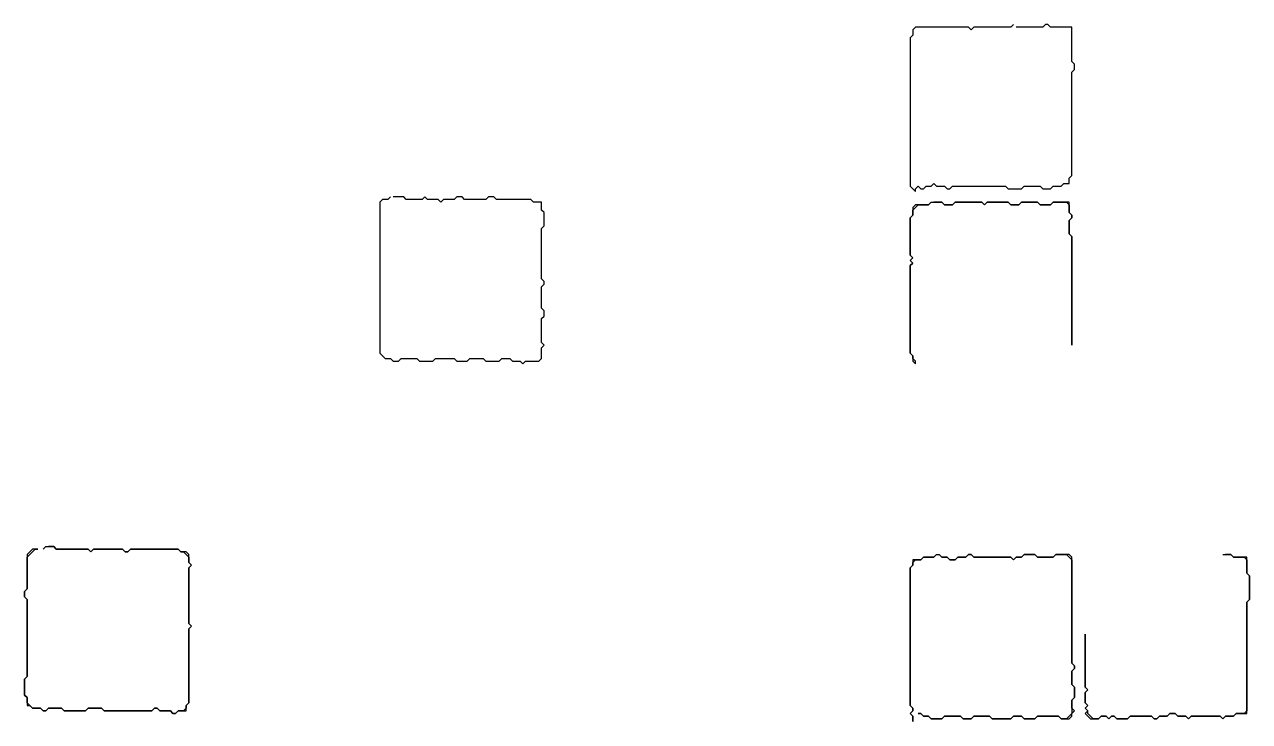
# Model space of a CAD drawing. Header units: metres. Extents: x 0 to 600, y 0 to 400.
# Drawn here: x 150 to 218.8, y 260.6 to 299.7 of the extents above; entities that cross this region are included whole.
import ezdxf

# ---------------------------------------------------------------- set-up
doc = ezdxf.new("R2010")
doc.units = ezdxf.units.M

msp = doc.modelspace()

# ---------------------------------------------------------------- linework, layer by layer
for points in [[(205.506, 299.702), (205.357, 299.554), (205.208, 299.554), (205.06, 299.554), (204.911, 299.554), (204.762, 299.554), (204.613, 299.554), (204.464, 299.554), (204.315, 299.554), (204.167, 299.554), (204.018, 299.554), (203.869, 299.554), (203.72, 299.554), (203.571, 299.554), (203.423, 299.554), (203.274, 299.554), (203.125, 299.405), (202.976, 299.554), (202.827, 299.554), (202.679, 299.554), (202.53, 299.554), (202.381, 299.554), (202.232, 299.554), (202.083, 299.554), (201.935, 299.554), (201.786, 299.554), (201.637, 299.554), (201.488, 299.554), (201.339, 299.554), (201.19, 299.554), (201.042, 299.554), (200.893, 299.554), (200.744, 299.554), (200.595, 299.554), (200.446, 299.554), (200.298, 299.554), (200.149, 299.554), (200, 299.554), (199.851, 299.405), (199.851, 299.256), (199.851, 299.107), (199.702, 298.958), (199.702, 298.81), (199.702, 298.661), (199.702, 298.512), (199.702, 298.363), (199.702, 298.214), (199.702, 298.065), (199.702, 297.917), (199.702, 297.768), (199.702, 297.619), (199.702, 297.47), (199.702, 297.321), (199.702, 297.173), (199.702, 297.024), (199.702, 296.875), (199.702, 296.726), (199.702, 296.577), (199.702, 296.429), (199.702, 296.28), (199.702, 296.131), (199.702, 295.982), (199.702, 295.833), (199.702, 295.685), (199.702, 295.536), (199.702, 295.387), (199.702, 295.238), (199.702, 295.089), (199.702, 294.94), (199.702, 294.792), (199.702, 294.643), (199.702, 294.494), (199.702, 294.345), (199.702, 294.196), (199.702, 294.048), (199.702, 293.899), (199.702, 293.75), (199.702, 293.601), (199.702, 293.452), (199.702, 293.304), (199.702, 293.155), (199.702, 293.006), (199.702, 292.857), (199.702, 292.708), (199.702, 292.56), (199.702, 292.411), (199.702, 292.262), (199.702, 292.113), (199.702, 291.964), (199.702, 291.815), (199.702, 291.667), (199.702, 291.518), (199.702, 291.369), (199.702, 291.22), (199.702, 291.071), (199.702, 290.923), (199.702, 290.774), (199.702, 290.625), (199.851, 290.476), (200, 290.327), (200, 290.476), (200.149, 290.625), (200.298, 290.476), (200.446, 290.476), (200.595, 290.625), (200.744, 290.625), (200.893, 290.625), (201.042, 290.774), (201.19, 290.625), (201.339, 290.625), (201.488, 290.625), (201.637, 290.625), (201.786, 290.476), (201.935, 290.476), (202.083, 290.625), (202.232, 290.625), (202.381, 290.625), (202.53, 290.625), (202.679, 290.625), (202.827, 290.625), (202.976, 290.625), (203.125, 290.625), (203.274, 290.625), (203.423, 290.625), (203.571, 290.625), (203.72, 290.625), (203.869, 290.625), (204.018, 290.625), (204.167, 290.625), (204.315, 290.625), (204.464, 290.625), (204.613, 290.625), (204.762, 290.625), (204.911, 290.625), (205.06, 290.625), (205.208, 290.476), (205.357, 290.476), (205.506, 290.476), (205.655, 290.476), (205.804, 290.476), (205.952, 290.476), (206.101, 290.625), (206.25, 290.625), (206.399, 290.625), (206.548, 290.625), (206.696, 290.625), (206.845, 290.625), (206.994, 290.625), (207.143, 290.476), (207.292, 290.476), (207.44, 290.476), (207.589, 290.476), (207.738, 290.625), (207.887, 290.625), (208.036, 290.625), (208.185, 290.625), (208.333, 290.774), (208.482, 290.774), (208.631, 290.774), (208.631, 290.923), (208.631, 291.071), (208.78, 291.22), (208.78, 291.369), (208.78, 291.518), (208.78, 291.667), (208.78, 291.815), (208.78, 291.964), (208.78, 292.113), (208.78, 292.262), (208.78, 292.411), (208.78, 292.56), (208.78, 292.708), (208.78, 292.857), (208.78, 293.006), (208.78, 293.155), (208.78, 293.304), (208.78, 293.452), (208.78, 293.601), (208.78, 293.75), (208.78, 293.899), (208.78, 294.048), (208.78, 294.196), (208.78, 294.345), (208.78, 294.494), (208.78, 294.643), (208.78, 294.792), (208.78, 294.94), (208.78, 295.089), (208.78, 295.238), (208.78, 295.387), (208.78, 295.536), (208.78, 295.685), (208.78, 295.833), (208.78, 295.982), (208.78, 296.131), (208.78, 296.28), (208.78, 296.429), (208.78, 296.577), (208.78, 296.726), (208.78, 296.875), (208.78, 297.024), (208.929, 297.173), (208.929, 297.321), (208.929, 297.47), (208.78, 297.619), (208.78, 297.768), (208.78, 297.917), (208.78, 298.065), (208.78, 298.214), (208.78, 298.363), (208.78, 298.512), (208.78, 298.661), (208.78, 298.81), (208.78, 298.958), (208.78, 299.107), (208.78, 299.256), (208.78, 299.405), (208.78, 299.554), (208.631, 299.554), (208.482, 299.554), (208.333, 299.554), (208.185, 299.554), (208.036, 299.554), (207.887, 299.554), (207.738, 299.554), (207.589, 299.554), (207.44, 299.702), (207.292, 299.702), (207.143, 299.554), (206.994, 299.554), (206.845, 299.554), (206.696, 299.554), (206.548, 299.554), (206.399, 299.554), (206.25, 299.554), (206.101, 299.554), (205.952, 299.554), (205.804, 299.554), (205.655, 299.554)], [(170.536, 290.03), (170.387, 289.881), (170.238, 289.881), (170.089, 289.881), (169.94, 289.732), (169.94, 289.583), (169.94, 289.435), (169.94, 289.286), (169.94, 289.137), (169.94, 288.988), (169.94, 288.839), (169.94, 288.69), (169.94, 288.542), (169.94, 288.393), (169.94, 288.244), (169.94, 288.095), (169.94, 287.946), (169.94, 287.798), (169.94, 287.649), (169.94, 287.5), (169.94, 287.351), (169.94, 287.202), (169.94, 287.054), (169.94, 286.905), (169.94, 286.756), (169.94, 286.607), (169.94, 286.458), (169.94, 286.31), (169.94, 286.161), (169.94, 286.012), (169.94, 285.863), (169.94, 285.714), (169.94, 285.565), (169.94, 285.417), (169.94, 285.268), (169.94, 285.119), (169.94, 284.97), (169.94, 284.821), (169.94, 284.673), (169.94, 284.524), (169.94, 284.375), (169.94, 284.226), (169.94, 284.077), (169.94, 283.929), (169.94, 283.78), (169.94, 283.631), (169.94, 283.482), (169.94, 283.333), (169.94, 283.185), (169.94, 283.036), (169.94, 282.887), (169.94, 282.738), (169.94, 282.589), (169.94, 282.44), (169.94, 282.292), (169.94, 282.143), (169.94, 281.994), (169.94, 281.845), (169.94, 281.696), (169.94, 281.548), (169.94, 281.399), (169.94, 281.25), (170.089, 281.101), (170.238, 280.952), (170.387, 280.952), (170.536, 280.952), (170.685, 280.804), (170.833, 280.804), (170.982, 280.804), (171.131, 280.952), (171.28, 280.952), (171.429, 280.952), (171.577, 280.952), (171.726, 280.952), (171.875, 280.952), (172.024, 280.952), (172.173, 280.804), (172.321, 280.804), (172.47, 280.804), (172.619, 280.804), (172.768, 280.804), (172.917, 280.804), (173.065, 280.952), (173.214, 280.952), (173.363, 280.952), (173.512, 280.952), (173.661, 280.952), (173.81, 280.952), (173.958, 280.952), (174.107, 280.952), (174.256, 280.804), (174.405, 280.804), (174.554, 280.804), (174.702, 280.804), (174.851, 280.804), (175, 280.952), (175.149, 280.952), (175.298, 280.952), (175.446, 280.952), (175.595, 280.952), (175.744, 280.952), (175.893, 280.804), (176.042, 280.804), (176.19, 280.804), (176.339, 280.804), (176.488, 280.804), (176.637, 280.804), (176.786, 280.952), (176.935, 280.952), (177.083, 280.952), (177.232, 280.952), (177.381, 280.804), (177.53, 280.804), (177.679, 280.804), (177.827, 280.804), (177.976, 280.655), (178.125, 280.804), (178.274, 280.804), (178.423, 280.804), (178.571, 280.804), (178.72, 280.804), (178.869, 280.804), (179.018, 280.952), (179.018, 281.101), (179.018, 281.25), (179.018, 281.399), (179.018, 281.548), (179.167, 281.696), (179.018, 281.845), (179.018, 281.994), (179.018, 282.143), (179.018, 282.292), (179.018, 282.44), (179.018, 282.589), (179.018, 282.738), (179.018, 282.887), (179.018, 283.036), (179.018, 283.185), (179.167, 283.333), (179.167, 283.482), (179.167, 283.631), (179.018, 283.78), (179.018, 283.929), (179.018, 284.077), (179.018, 284.226), (179.018, 284.375), (179.018, 284.524), (179.018, 284.673), (179.018, 284.821), (179.018, 284.97), (179.167, 285.119), (179.167, 285.268), (179.018, 285.417), (179.018, 285.565), (179.018, 285.714), (179.018, 285.863), (179.018, 286.012), (179.018, 286.161), (179.018, 286.31), (179.018, 286.458), (179.018, 286.607), (179.018, 286.756), (179.018, 286.905), (179.018, 287.054), (179.018, 287.202), (179.018, 287.351), (179.018, 287.5), (179.018, 287.649), (179.018, 287.798), (179.018, 287.946), (179.018, 288.095), (179.018, 288.244), (179.167, 288.393), (179.167, 288.542), (179.167, 288.69), (179.167, 288.839), (179.167, 288.988), (179.167, 289.137), (179.018, 289.286), (179.018, 289.435), (179.018, 289.583), (179.018, 289.732), (178.869, 289.732), (178.72, 289.732), (178.571, 289.732), (178.423, 289.881), (178.274, 289.881), (178.125, 289.881), (177.976, 289.881), (177.827, 289.881), (177.679, 289.881), (177.53, 289.881), (177.381, 289.881), (177.232, 289.881), (177.083, 289.881), (176.935, 289.881), (176.786, 289.881), (176.637, 289.881), (176.488, 289.881), (176.339, 290.03), (176.19, 290.03), (176.042, 290.03), (175.893, 289.881), (175.744, 289.881), (175.595, 289.881), (175.446, 289.881), (175.298, 289.881), (175.149, 289.881), (175, 289.881), (174.851, 289.881), (174.702, 289.881), (174.554, 290.03), (174.405, 290.03), (174.256, 290.03), (174.107, 289.881), (173.958, 289.881), (173.81, 289.881), (173.661, 289.881), (173.512, 289.881), (173.363, 289.732), (173.214, 289.881), (173.065, 289.881), (172.917, 289.881), (172.768, 289.881), (172.619, 289.881), (172.47, 290.03), (172.321, 289.881), (172.173, 289.881), (172.024, 289.881), (171.875, 289.881), (171.726, 289.881), (171.577, 289.881), (171.429, 289.881), (171.28, 290.03), (171.131, 290.03), (170.982, 290.03), (170.833, 290.03), (170.685, 290.03)], [(200.893, 289.732), (200.744, 289.583), (200.595, 289.583), (200.446, 289.583), (200.298, 289.583), (200.149, 289.583), (200, 289.583), (199.851, 289.435), (199.851, 289.286), (199.851, 289.137), (199.851, 288.988), (199.702, 288.839), (199.702, 288.69), (199.702, 288.542), (199.702, 288.393), (199.702, 288.244), (199.702, 288.095), (199.702, 287.946), (199.702, 287.798), (199.702, 287.649), (199.702, 287.5), (199.702, 287.351), (199.702, 287.202), (199.702, 287.054), (199.702, 286.905), (199.702, 286.756), (199.851, 286.607), (199.702, 286.458), (199.851, 286.31), (199.702, 286.161), (199.702, 286.012), (199.702, 285.863), (199.702, 285.714), (199.702, 285.565), (199.702, 285.417), (199.702, 285.268), (199.702, 285.119), (199.702, 284.97), (199.702, 284.821), (199.702, 284.673), (199.702, 284.524), (199.702, 284.375), (199.702, 284.226), (199.702, 284.077), (199.702, 283.929), (199.702, 283.78), (199.702, 283.631), (199.702, 283.482), (199.702, 283.333), (199.702, 283.185), (199.702, 283.036), (199.702, 282.887), (199.702, 282.738), (199.702, 282.589), (199.702, 282.44), (199.702, 282.292), (199.702, 282.143), (199.702, 281.994), (199.702, 281.845), (199.702, 281.696), (199.702, 281.548), (199.702, 281.399), (199.702, 281.25), (199.851, 281.101), (199.851, 280.952), (199.851, 280.804), (200, 280.655), (200, 280.804), (199.851, 280.952), (199.851, 281.101), (199.702, 281.25), (199.702, 281.399), (199.702, 281.548), (199.702, 281.696), (199.702, 281.845), (199.702, 281.994), (199.702, 282.143), (199.702, 282.292), (199.702, 282.44), (199.702, 282.589), (199.702, 282.738), (199.702, 282.887), (199.702, 283.036), (199.702, 283.185), (199.702, 283.333), (199.702, 283.482), (199.702, 283.631), (199.702, 283.78), (199.702, 283.929), (199.702, 284.077), (199.702, 284.226), (199.702, 284.375), (199.702, 284.524), (199.702, 284.673), (199.702, 284.821), (199.702, 284.97), (199.702, 285.119), (199.702, 285.268), (199.702, 285.417), (199.702, 285.565), (199.702, 285.714), (199.702, 285.863), (199.702, 286.012), (199.702, 286.161), (199.851, 286.31), (199.702, 286.458), (199.851, 286.607), (199.702, 286.756), (199.702, 286.905), (199.702, 287.054), (199.702, 287.202), (199.702, 287.351), (199.702, 287.5), (199.702, 287.649), (199.702, 287.798), (199.702, 287.946), (199.702, 288.095), (199.702, 288.244), (199.702, 288.393), (199.702, 288.542), (199.702, 288.69), (199.702, 288.839), (199.851, 288.988), (199.851, 289.137), (199.851, 289.286), (200, 289.435), (200.149, 289.583), (200.298, 289.583), (200.446, 289.583), (200.595, 289.583), (200.744, 289.583), (200.893, 289.732), (201.042, 289.732), (201.19, 289.732), (201.339, 289.732), (201.488, 289.732), (201.637, 289.583), (201.786, 289.583), (201.935, 289.583), (202.083, 289.583), (202.232, 289.732), (202.381, 289.732), (202.53, 289.732), (202.679, 289.732), (202.827, 289.732), (202.976, 289.732), (203.125, 289.732), (203.274, 289.732), (203.423, 289.732), (203.571, 289.732), (203.72, 289.732), (203.869, 289.583), (204.018, 289.732), (204.167, 289.732), (204.315, 289.732), (204.464, 289.732), (204.613, 289.732), (204.762, 289.732), (204.911, 289.732), (205.06, 289.732), (205.208, 289.732), (205.357, 289.583), (205.506, 289.583), (205.655, 289.583), (205.804, 289.583), (205.952, 289.732), (206.101, 289.732), (206.25, 289.732), (206.399, 289.732), (206.548, 289.732), (206.696, 289.732), (206.845, 289.732), (206.994, 289.583), (207.143, 289.583), (207.292, 289.583), (207.44, 289.583), (207.589, 289.583), (207.738, 289.732), (207.887, 289.732), (208.036, 289.732), (208.185, 289.732), (208.333, 289.732), (208.482, 289.732), (208.631, 289.583), (208.631, 289.435), (208.631, 289.286), (208.631, 289.137), (208.78, 288.988), (208.78, 288.839), (208.631, 288.69), (208.631, 288.542), (208.631, 288.393), (208.631, 288.244), (208.631, 288.095), (208.631, 287.946), (208.78, 287.798), (208.78, 287.649), (208.78, 287.5), (208.78, 287.351), (208.78, 287.202), (208.78, 287.054), (208.78, 286.905), (208.78, 286.756), (208.78, 286.607), (208.78, 286.458), (208.78, 286.31), (208.78, 286.161), (208.78, 286.012), (208.78, 285.863), (208.78, 285.714), (208.78, 285.565), (208.78, 285.417), (208.78, 285.268), (208.78, 285.119), (208.78, 284.97), (208.78, 284.821), (208.78, 284.673), (208.78, 284.524), (208.78, 284.375), (208.78, 284.226), (208.78, 284.077), (208.78, 283.929), (208.78, 283.78), (208.78, 283.631), (208.78, 283.482), (208.78, 283.333), (208.78, 283.185), (208.78, 283.036), (208.78, 282.887), (208.78, 282.738), (208.78, 282.589), (208.78, 282.44), (208.78, 282.292), (208.78, 282.143), (208.78, 281.994), (208.78, 281.845), (208.78, 281.696), (208.78, 281.845), (208.78, 281.994), (208.78, 282.143), (208.78, 282.292), (208.78, 282.44), (208.78, 282.589), (208.78, 282.738), (208.78, 282.887), (208.78, 283.036), (208.78, 283.185), (208.78, 283.333), (208.78, 283.482), (208.78, 283.631), (208.78, 283.78), (208.78, 283.929), (208.78, 284.077), (208.78, 284.226), (208.78, 284.375), (208.78, 284.524), (208.78, 284.673), (208.78, 284.821), (208.78, 284.97), (208.78, 285.119), (208.78, 285.268), (208.78, 285.417), (208.78, 285.565), (208.78, 285.714), (208.78, 285.863), (208.78, 286.012), (208.78, 286.161), (208.78, 286.31), (208.78, 286.458), (208.78, 286.607), (208.78, 286.756), (208.78, 286.905), (208.78, 287.054), (208.78, 287.202), (208.78, 287.351), (208.78, 287.5), (208.78, 287.649), (208.78, 287.798), (208.631, 287.946), (208.631, 288.095), (208.631, 288.244), (208.631, 288.393), (208.631, 288.542), (208.631, 288.69), (208.78, 288.839), (208.78, 288.988), (208.631, 289.137), (208.631, 289.286), (208.631, 289.435), (208.631, 289.583), (208.631, 289.732), (208.482, 289.732), (208.333, 289.732), (208.185, 289.732), (208.036, 289.732), (207.887, 289.732), (207.738, 289.732), (207.589, 289.583), (207.44, 289.583), (207.292, 289.583), (207.143, 289.583), (206.994, 289.583), (206.845, 289.732), (206.696, 289.732), (206.548, 289.732), (206.399, 289.732), (206.25, 289.732), (206.101, 289.732), (205.952, 289.732), (205.804, 289.583), (205.655, 289.583), (205.506, 289.583), (205.357, 289.583), (205.208, 289.732), (205.06, 289.732), (204.911, 289.732), (204.762, 289.732), (204.613, 289.732), (204.464, 289.732), (204.315, 289.732), (204.167, 289.732), (204.018, 289.732), (203.869, 289.583), (203.72, 289.732), (203.571, 289.732), (203.423, 289.732), (203.274, 289.732), (203.125, 289.732), (202.976, 289.732), (202.827, 289.732), (202.679, 289.732), (202.53, 289.732), (202.381, 289.732), (202.232, 289.732), (202.083, 289.583), (201.935, 289.583), (201.786, 289.583), (201.637, 289.583), (201.488, 289.732), (201.339, 289.732), (201.19, 289.732), (201.042, 289.732)], [(151.19, 270.387), (151.042, 270.238), (151.19, 270.387), (151.339, 270.387), (151.488, 270.387), (151.637, 270.387), (151.786, 270.238), (151.935, 270.238), (152.083, 270.238), (152.232, 270.238), (152.381, 270.238), (152.53, 270.238), (152.679, 270.238), (152.827, 270.238), (152.976, 270.238), (153.125, 270.238), (153.274, 270.238), (153.423, 270.238), (153.571, 270.238), (153.72, 270.089), (153.869, 270.238), (154.018, 270.238), (154.167, 270.238), (154.315, 270.238), (154.464, 270.238), (154.613, 270.238), (154.762, 270.238), (154.911, 270.238), (155.06, 270.238), (155.208, 270.238), (155.357, 270.238), (155.506, 270.238), (155.655, 270.089), (155.804, 270.089), (155.952, 270.238), (156.101, 270.238), (156.25, 270.238), (156.399, 270.238), (156.548, 270.238), (156.696, 270.238), (156.845, 270.238), (156.994, 270.238), (157.143, 270.238), (157.292, 270.238), (157.44, 270.238), (157.589, 270.238), (157.738, 270.238), (157.887, 270.238), (158.036, 270.238), (158.185, 270.238), (158.333, 270.238), (158.482, 270.238), (158.631, 270.238), (158.78, 270.089), (158.929, 270.089), (159.077, 269.94), (159.226, 269.792), (159.226, 269.643), (159.226, 269.494), (159.375, 269.345), (159.226, 269.196), (159.226, 269.048), (159.226, 268.899), (159.226, 268.75), (159.226, 268.601), (159.226, 268.452), (159.226, 268.304), (159.226, 268.155), (159.226, 268.006), (159.226, 267.857), (159.226, 267.708), (159.226, 267.56), (159.226, 267.411), (159.226, 267.262), (159.226, 267.113), (159.226, 266.964), (159.226, 266.815), (159.226, 266.667), (159.226, 266.518), (159.226, 266.369), (159.226, 266.22), (159.226, 266.071), (159.375, 265.923), (159.226, 265.774), (159.226, 265.625), (159.226, 265.476), (159.226, 265.327), (159.226, 265.179), (159.226, 265.03), (159.226, 264.881), (159.226, 264.732), (159.226, 264.583), (159.226, 264.435), (159.226, 264.286), (159.226, 264.137), (159.226, 263.988), (159.226, 263.839), (159.226, 263.69), (159.226, 263.542), (159.226, 263.393), (159.226, 263.244), (159.226, 263.095), (159.226, 262.946), (159.226, 262.798), (159.226, 262.649), (159.226, 262.5), (159.226, 262.351), (159.226, 262.202), (159.226, 262.054), (159.226, 261.905), (159.226, 261.756), (159.226, 261.607), (159.077, 261.458), (159.077, 261.31), (158.929, 261.161), (158.78, 261.161), (158.631, 261.161), (158.482, 261.012), (158.333, 261.012), (158.185, 261.161), (158.036, 261.161), (157.887, 261.161), (157.738, 261.161), (157.589, 261.161), (157.44, 261.31), (157.292, 261.31), (157.143, 261.161), (156.994, 261.161), (156.845, 261.161), (156.696, 261.161), (156.548, 261.161), (156.399, 261.161), (156.25, 261.161), (156.101, 261.161), (155.952, 261.161), (155.804, 261.161), (155.655, 261.161), (155.506, 261.161), (155.357, 261.161), (155.208, 261.161), (155.06, 261.161), (154.911, 261.161), (154.762, 261.161), (154.613, 261.161), (154.464, 261.161), (154.315, 261.31), (154.167, 261.31), (154.018, 261.31), (153.869, 261.31), (153.72, 261.31), (153.571, 261.31), (153.423, 261.161), (153.274, 261.161), (153.125, 261.161), (152.976, 261.161), (152.827, 261.161), (152.679, 261.161), (152.53, 261.161), (152.381, 261.161), (152.232, 261.161), (152.083, 261.31), (151.935, 261.31), (151.786, 261.31), (151.637, 261.31), (151.488, 261.31), (151.339, 261.31), (151.19, 261.161), (151.042, 261.161), (150.893, 261.31), (150.744, 261.31), (150.595, 261.31), (150.446, 261.31), (150.298, 261.458), (150.149, 261.607), (150.149, 261.756), (150.149, 261.905), (150, 262.054), (150, 262.202), (150, 262.351), (150, 262.5), (150, 262.649), (150, 262.798), (150, 262.946), (150.149, 263.095), (150.149, 263.244), (150.149, 263.393), (150.149, 263.542), (150.149, 263.69), (150.149, 263.839), (150.149, 263.988), (150.149, 264.137), (150.149, 264.286), (150.149, 264.435), (150.149, 264.583), (150.149, 264.732), (150.149, 264.881), (150.149, 265.03), (150.149, 265.179), (150.149, 265.327), (150.149, 265.476), (150.149, 265.625), (150.149, 265.774), (150.149, 265.923), (150.149, 266.071), (150.149, 266.22), (150.149, 266.369), (150.149, 266.518), (150.149, 266.667), (150.149, 266.815), (150.149, 266.964), (150.149, 267.113), (150.149, 267.262), (150.149, 267.411), (150, 267.56), (150, 267.708), (150, 267.857), (150.149, 268.006), (150.149, 268.155), (150.149, 268.304), (150.149, 268.452), (150.149, 268.601), (150.149, 268.75), (150.149, 268.899), (150.149, 269.048), (150.149, 269.196), (150.149, 269.345), (150.149, 269.494), (150.149, 269.643), (150.149, 269.792), (150.298, 269.94), (150.446, 270.089), (150.595, 270.238), (150.744, 270.238), (150.595, 270.238), (150.446, 270.238), (150.298, 270.089), (150.149, 269.94), (150.149, 269.792), (150.149, 269.643), (150.149, 269.494), (150.149, 269.345), (150.149, 269.196), (150.149, 269.048), (150.149, 268.899), (150.149, 268.75), (150.149, 268.601), (150.149, 268.452), (150.149, 268.304), (150.149, 268.155), (150.149, 268.006), (150, 267.857), (150, 267.708), (150, 267.56), (150.149, 267.411), (150.149, 267.262), (150.149, 267.113), (150.149, 266.964), (150.149, 266.815), (150.149, 266.667), (150.149, 266.518), (150.149, 266.369), (150.149, 266.22), (150.149, 266.071), (150.149, 265.923), (150.149, 265.774), (150.149, 265.625), (150.149, 265.476), (150.149, 265.327), (150.149, 265.179), (150.149, 265.03), (150.149, 264.881), (150.149, 264.732), (150.149, 264.583), (150.149, 264.435), (150.149, 264.286), (150.149, 264.137), (150.149, 263.988), (150.149, 263.839), (150.149, 263.69), (150.149, 263.542), (150.149, 263.393), (150.149, 263.244), (150.149, 263.095), (150, 262.946), (150, 262.798), (150, 262.649), (150, 262.5), (150, 262.351), (150, 262.202), (150, 262.054), (150.149, 261.905), (150.149, 261.756), (150.149, 261.607), (150.149, 261.458), (150.298, 261.458), (150.446, 261.31), (150.595, 261.31), (150.744, 261.31), (150.893, 261.31), (151.042, 261.161), (151.19, 261.161), (151.339, 261.31), (151.488, 261.31), (151.637, 261.31), (151.786, 261.31), (151.935, 261.31), (152.083, 261.31), (152.232, 261.161), (152.381, 261.161), (152.53, 261.161), (152.679, 261.161), (152.827, 261.161), (152.976, 261.161), (153.125, 261.161), (153.274, 261.161), (153.423, 261.161), (153.571, 261.31), (153.72, 261.31), (153.869, 261.31), (154.018, 261.31), (154.167, 261.31), (154.315, 261.31), (154.464, 261.161), (154.613, 261.161), (154.762, 261.161), (154.911, 261.161), (155.06, 261.161), (155.208, 261.161), (155.357, 261.161), (155.506, 261.161), (155.655, 261.161), (155.804, 261.161), (155.952, 261.161), (156.101, 261.161), (156.25, 261.161), (156.399, 261.161), (156.548, 261.161), (156.696, 261.161), (156.845, 261.161), (156.994, 261.161), (157.143, 261.161), (157.292, 261.31), (157.44, 261.31), (157.589, 261.161), (157.738, 261.161), (157.887, 261.161), (158.036, 261.161), (158.185, 261.161), (158.333, 261.012), (158.482, 261.012), (158.631, 261.161), (158.78, 261.161), (158.929, 261.161), (159.077, 261.161), (159.077, 261.31), (159.077, 261.458), (159.226, 261.607), (159.226, 261.756), (159.226, 261.905), (159.226, 262.054), (159.226, 262.202), (159.226, 262.351), (159.226, 262.5), (159.226, 262.649), (159.226, 262.798), (159.226, 262.946), (159.226, 263.095), (159.226, 263.244), (159.226, 263.393), (159.226, 263.542), (159.226, 263.69), (159.226, 263.839), (159.226, 263.988), (159.226, 264.137), (159.226, 264.286), (159.226, 264.435), (159.226, 264.583), (159.226, 264.732), (159.226, 264.881), (159.226, 265.03), (159.226, 265.179), (159.226, 265.327), (159.226, 265.476), (159.226, 265.625), (159.226, 265.774), (159.375, 265.923), (159.226, 266.071), (159.226, 266.22), (159.226, 266.369), (159.226, 266.518), (159.226, 266.667), (159.226, 266.815), (159.226, 266.964), (159.226, 267.113), (159.226, 267.262), (159.226, 267.411), (159.226, 267.56), (159.226, 267.708), (159.226, 267.857), (159.226, 268.006), (159.226, 268.155), (159.226, 268.304), (159.226, 268.452), (159.226, 268.601), (159.226, 268.75), (159.226, 268.899), (159.226, 269.048), (159.226, 269.196), (159.375, 269.345), (159.226, 269.494), (159.226, 269.643), (159.226, 269.792), (159.226, 269.94), (159.077, 270.089), (158.929, 270.089), (158.78, 270.089), (158.631, 270.238), (158.482, 270.238), (158.333, 270.238), (158.185, 270.238), (158.036, 270.238), (157.887, 270.238), (157.738, 270.238), (157.589, 270.238), (157.44, 270.238), (157.292, 270.238), (157.143, 270.238), (156.994, 270.238), (156.845, 270.238), (156.696, 270.238), (156.548, 270.238), (156.399, 270.238), (156.25, 270.238), (156.101, 270.238), (155.952, 270.238), (155.804, 270.089), (155.655, 270.089), (155.506, 270.238), (155.357, 270.238), (155.208, 270.238), (155.06, 270.238), (154.911, 270.238), (154.762, 270.238), (154.613, 270.238), (154.464, 270.238), (154.315, 270.238), (154.167, 270.238), (154.018, 270.238), (153.869, 270.238), (153.72, 270.089), (153.571, 270.238), (153.423, 270.238), (153.274, 270.238), (153.125, 270.238), (152.976, 270.238), (152.827, 270.238), (152.679, 270.238), (152.53, 270.238), (152.381, 270.238), (152.232, 270.238), (152.083, 270.238), (151.935, 270.238), (151.786, 270.238), (151.637, 270.387), (151.488, 270.387), (151.339, 270.387)], [(201.19, 269.94), (201.042, 269.792), (200.893, 269.792), (200.744, 269.792), (200.595, 269.792), (200.446, 269.792), (200.298, 269.643), (200.149, 269.643), (200, 269.643), (199.851, 269.643), (199.851, 269.494), (199.851, 269.345), (199.702, 269.196), (199.702, 269.048), (199.702, 268.899), (199.702, 268.75), (199.702, 268.601), (199.702, 268.452), (199.702, 268.304), (199.702, 268.155), (199.702, 268.006), (199.702, 267.857), (199.702, 267.708), (199.702, 267.56), (199.702, 267.411), (199.702, 267.262), (199.702, 267.113), (199.702, 266.964), (199.702, 266.815), (199.702, 266.667), (199.702, 266.518), (199.702, 266.369), (199.702, 266.22), (199.702, 266.071), (199.702, 265.923), (199.702, 265.774), (199.702, 265.625), (199.702, 265.476), (199.702, 265.327), (199.702, 265.179), (199.702, 265.03), (199.702, 264.881), (199.702, 264.732), (199.702, 264.583), (199.702, 264.435), (199.702, 264.286), (199.702, 264.137), (199.702, 263.988), (199.702, 263.839), (199.702, 263.69), (199.702, 263.542), (199.702, 263.393), (199.702, 263.244), (199.702, 263.095), (199.702, 262.946), (199.702, 262.798), (199.702, 262.649), (199.702, 262.5), (199.702, 262.351), (199.702, 262.202), (199.702, 262.054), (199.702, 261.905), (199.702, 261.756), (199.702, 261.607), (199.702, 261.458), (199.851, 261.31), (199.851, 261.161), (199.702, 261.012), (199.851, 260.863), (199.851, 260.714), (199.851, 260.565), (199.851, 260.714), (199.851, 260.863), (199.702, 261.012), (199.851, 261.161), (199.851, 261.31), (199.702, 261.458), (199.702, 261.607), (199.702, 261.756), (199.702, 261.905), (199.702, 262.054), (199.702, 262.202), (199.702, 262.351), (199.702, 262.5), (199.702, 262.649), (199.702, 262.798), (199.702, 262.946), (199.702, 263.095), (199.702, 263.244), (199.702, 263.393), (199.702, 263.542), (199.702, 263.69), (199.702, 263.839), (199.702, 263.988), (199.702, 264.137), (199.702, 264.286), (199.702, 264.435), (199.702, 264.583), (199.702, 264.732), (199.702, 264.881), (199.702, 265.03), (199.702, 265.179), (199.702, 265.327), (199.702, 265.476), (199.702, 265.625), (199.702, 265.774), (199.702, 265.923), (199.702, 266.071), (199.702, 266.22), (199.702, 266.369), (199.702, 266.518), (199.702, 266.667), (199.702, 266.815), (199.702, 266.964), (199.702, 267.113), (199.702, 267.262), (199.702, 267.411), (199.702, 267.56), (199.702, 267.708), (199.702, 267.857), (199.702, 268.006), (199.702, 268.155), (199.702, 268.304), (199.702, 268.452), (199.702, 268.601), (199.702, 268.75), (199.702, 268.899), (199.702, 269.048), (199.702, 269.196), (199.851, 269.345), (199.851, 269.494), (200, 269.643), (200.149, 269.643), (200.298, 269.643), (200.446, 269.792), (200.595, 269.792), (200.744, 269.792), (200.893, 269.792), (201.042, 269.792), (201.19, 269.94), (201.339, 269.94), (201.488, 269.792), (201.637, 269.792), (201.786, 269.792), (201.935, 269.643), (202.083, 269.643), (202.232, 269.643), (202.381, 269.792), (202.53, 269.792), (202.679, 269.792), (202.827, 269.792), (202.976, 269.94), (203.125, 269.94), (203.274, 269.792), (203.423, 269.792), (203.571, 269.792), (203.72, 269.792), (203.869, 269.792), (204.018, 269.792), (204.167, 269.792), (204.315, 269.792), (204.464, 269.792), (204.613, 269.792), (204.762, 269.792), (204.911, 269.792), (205.06, 269.792), (205.208, 269.792), (205.357, 269.792), (205.506, 269.643), (205.655, 269.792), (205.804, 269.792), (205.952, 269.792), (206.101, 269.94), (206.25, 269.94), (206.399, 269.94), (206.548, 269.94), (206.696, 269.94), (206.845, 269.792), (206.994, 269.792), (207.143, 269.792), (207.292, 269.792), (207.44, 269.792), (207.589, 269.792), (207.738, 269.792), (207.887, 269.94), (208.036, 269.94), (208.185, 269.94), (208.333, 269.94), (208.482, 269.94), (208.631, 269.792), (208.78, 269.643), (208.78, 269.494), (208.78, 269.345), (208.78, 269.196), (208.78, 269.048), (208.78, 268.899), (208.78, 268.75), (208.78, 268.601), (208.78, 268.452), (208.78, 268.304), (208.78, 268.155), (208.78, 268.006), (208.78, 267.857), (208.78, 267.708), (208.78, 267.56), (208.78, 267.411), (208.78, 267.262), (208.78, 267.113), (208.78, 266.964), (208.78, 266.815), (208.78, 266.667), (208.78, 266.518), (208.78, 266.369), (208.78, 266.22), (208.78, 266.071), (208.78, 265.923), (208.78, 265.774), (208.78, 265.625), (208.78, 265.476), (208.78, 265.327), (208.78, 265.179), (208.78, 265.03), (208.78, 264.881), (208.78, 264.732), (208.78, 264.583), (208.78, 264.435), (208.78, 264.286), (208.78, 264.137), (208.78, 263.988), (208.78, 263.839), (208.929, 263.69), (208.929, 263.542), (208.78, 263.393), (208.78, 263.244), (208.78, 263.095), (208.78, 262.946), (208.78, 262.798), (208.78, 262.649), (208.929, 262.5), (208.929, 262.351), (208.929, 262.202), (208.929, 262.054), (208.929, 261.905), (208.78, 261.756), (208.78, 261.607), (208.78, 261.458), (208.78, 261.31), (208.78, 261.161), (208.78, 261.012), (208.631, 260.863), (208.482, 260.714), (208.333, 260.714), (208.185, 260.714), (208.036, 260.863), (207.887, 260.863), (207.738, 260.863), (207.589, 260.863), (207.44, 260.863), (207.292, 260.863), (207.143, 260.863), (206.994, 260.863), (206.845, 260.863), (206.696, 260.714), (206.548, 260.714), (206.399, 260.714), (206.25, 260.714), (206.101, 260.714), (205.952, 260.863), (205.804, 260.863), (205.655, 260.863), (205.506, 260.863), (205.357, 260.714), (205.208, 260.714), (205.06, 260.714), (204.911, 260.714), (204.762, 260.714), (204.613, 260.714), (204.464, 260.714), (204.315, 260.714), (204.167, 260.863), (204.018, 260.863), (203.869, 260.863), (203.72, 260.863), (203.571, 260.863), (203.423, 260.863), (203.274, 260.863), (203.125, 260.714), (202.976, 260.714), (202.827, 260.714), (202.679, 260.714), (202.53, 260.863), (202.381, 260.863), (202.232, 260.863), (202.083, 260.863), (201.935, 260.863), (201.786, 260.863), (201.637, 260.863), (201.488, 260.714), (201.339, 260.714), (201.19, 260.714), (201.042, 260.714), (200.893, 260.714), (200.744, 260.863), (200.595, 260.863), (200.446, 260.863), (200.298, 261.012), (200.149, 261.012), (200.298, 261.012), (200.446, 260.863), (200.595, 260.863), (200.744, 260.863), (200.893, 260.714), (201.042, 260.714), (201.19, 260.714), (201.339, 260.714), (201.488, 260.714), (201.637, 260.863), (201.786, 260.863), (201.935, 260.863), (202.083, 260.863), (202.232, 260.863), (202.381, 260.863), (202.53, 260.863), (202.679, 260.714), (202.827, 260.714), (202.976, 260.714), (203.125, 260.714), (203.274, 260.863), (203.423, 260.863), (203.571, 260.863), (203.72, 260.863), (203.869, 260.863), (204.018, 260.863), (204.167, 260.863), (204.315, 260.714), (204.464, 260.714), (204.613, 260.714), (204.762, 260.714), (204.911, 260.714), (205.06, 260.714), (205.208, 260.714), (205.357, 260.714), (205.506, 260.863), (205.655, 260.863), (205.804, 260.863), (205.952, 260.863), (206.101, 260.714), (206.25, 260.714), (206.399, 260.714), (206.548, 260.714), (206.696, 260.714), (206.845, 260.863), (206.994, 260.863), (207.143, 260.863), (207.292, 260.863), (207.44, 260.863), (207.589, 260.863), (207.738, 260.863), (207.887, 260.863), (208.036, 260.863), (208.185, 260.714), (208.333, 260.714), (208.482, 260.714), (208.631, 260.714), (208.78, 260.863), (208.78, 261.012), (208.929, 261.161), (208.78, 261.31), (208.78, 261.458), (208.78, 261.607), (208.78, 261.756), (208.929, 261.905), (208.929, 262.054), (208.929, 262.202), (208.929, 262.351), (208.929, 262.5), (208.78, 262.649), (208.78, 262.798), (208.78, 262.946), (208.78, 263.095), (208.78, 263.244), (208.78, 263.393), (208.929, 263.542), (208.929, 263.69), (208.78, 263.839), (208.78, 263.988), (208.78, 264.137), (208.78, 264.286), (208.78, 264.435), (208.78, 264.583), (208.78, 264.732), (208.78, 264.881), (208.78, 265.03), (208.78, 265.179), (208.78, 265.327), (208.78, 265.476), (208.78, 265.625), (208.78, 265.774), (208.78, 265.923), (208.78, 266.071), (208.78, 266.22), (208.78, 266.369), (208.78, 266.518), (208.78, 266.667), (208.78, 266.815), (208.78, 266.964), (208.78, 267.113), (208.78, 267.262), (208.78, 267.411), (208.78, 267.56), (208.78, 267.708), (208.78, 267.857), (208.78, 268.006), (208.78, 268.155), (208.78, 268.304), (208.78, 268.452), (208.78, 268.601), (208.78, 268.75), (208.78, 268.899), (208.78, 269.048), (208.78, 269.196), (208.78, 269.345), (208.78, 269.494), (208.78, 269.643), (208.78, 269.792), (208.631, 269.94), (208.482, 269.94), (208.333, 269.94), (208.185, 269.94), (208.036, 269.94), (207.887, 269.94), (207.738, 269.792), (207.589, 269.792), (207.44, 269.792), (207.292, 269.792), (207.143, 269.792), (206.994, 269.792), (206.845, 269.792), (206.696, 269.94), (206.548, 269.94), (206.399, 269.94), (206.25, 269.94), (206.101, 269.94), (205.952, 269.792), (205.804, 269.792), (205.655, 269.792), (205.506, 269.643), (205.357, 269.792), (205.208, 269.792), (205.06, 269.792), (204.911, 269.792), (204.762, 269.792), (204.613, 269.792), (204.464, 269.792), (204.315, 269.792), (204.167, 269.792), (204.018, 269.792), (203.869, 269.792), (203.72, 269.792), (203.571, 269.792), (203.423, 269.792), (203.274, 269.792), (203.125, 269.94), (202.976, 269.94), (202.827, 269.792), (202.679, 269.792), (202.53, 269.792), (202.381, 269.792), (202.232, 269.643), (202.083, 269.643), (201.935, 269.643), (201.786, 269.792), (201.637, 269.792), (201.488, 269.792), (201.339, 269.94)], [(217.262, 269.94), (217.411, 269.94), (217.56, 269.94), (217.708, 269.94), (217.857, 269.792), (218.006, 269.792), (218.155, 269.792), (218.304, 269.792), (218.452, 269.792), (218.601, 269.643), (218.601, 269.494), (218.601, 269.345), (218.601, 269.196), (218.601, 269.048), (218.601, 268.899), (218.75, 268.75), (218.75, 268.601), (218.75, 268.452), (218.75, 268.304), (218.75, 268.155), (218.75, 268.006), (218.75, 267.857), (218.75, 267.708), (218.75, 267.56), (218.75, 267.411), (218.601, 267.262), (218.601, 267.113), (218.601, 266.964), (218.601, 266.815), (218.601, 266.667), (218.601, 266.518), (218.601, 266.369), (218.601, 266.22), (218.601, 266.071), (218.601, 265.923), (218.601, 265.774), (218.601, 265.625), (218.601, 265.476), (218.601, 265.327), (218.601, 265.179), (218.601, 265.03), (218.601, 264.881), (218.601, 264.732), (218.601, 264.583), (218.601, 264.435), (218.601, 264.286), (218.601, 264.137), (218.601, 263.988), (218.601, 263.839), (218.601, 263.69), (218.601, 263.542), (218.601, 263.393), (218.601, 263.244), (218.601, 263.095), (218.601, 262.946), (218.601, 262.798), (218.601, 262.649), (218.601, 262.5), (218.601, 262.351), (218.601, 262.202), (218.601, 262.054), (218.601, 261.905), (218.601, 261.756), (218.601, 261.607), (218.601, 261.458), (218.601, 261.31), (218.601, 261.161), (218.452, 261.012), (218.304, 261.012), (218.155, 261.012), (218.006, 261.012), (217.857, 260.863), (217.708, 260.863), (217.56, 260.863), (217.411, 260.863), (217.262, 260.714), (217.113, 260.863), (216.964, 260.863), (216.815, 260.863), (216.667, 260.863), (216.518, 260.863), (216.369, 260.863), (216.22, 260.863), (216.071, 260.863), (215.923, 260.863), (215.774, 260.863), (215.625, 260.863), (215.476, 260.863), (215.327, 260.714), (215.179, 260.863), (215.03, 260.863), (214.881, 260.863), (214.732, 260.863), (214.583, 261.012), (214.435, 261.012), (214.286, 261.012), (214.137, 260.863), (213.988, 260.863), (213.839, 260.863), (213.69, 260.863), (213.542, 260.714), (213.393, 260.714), (213.244, 260.863), (213.095, 260.863), (212.946, 260.863), (212.798, 260.863), (212.649, 260.863), (212.5, 260.863), (212.351, 260.863), (212.202, 260.863), (212.054, 260.863), (211.905, 260.714), (211.756, 260.714), (211.607, 260.714), (211.458, 260.714), (211.31, 260.714), (211.161, 260.863), (211.012, 260.863), (210.863, 260.714), (210.714, 260.863), (210.565, 260.863), (210.417, 260.863), (210.268, 260.714), (210.119, 260.714), (209.97, 260.714), (209.821, 260.863), (209.673, 261.012), (209.673, 261.161), (209.524, 261.31), (209.673, 261.458), (209.524, 261.607), (209.524, 261.756), (209.524, 261.905), (209.524, 262.054), (209.524, 262.202), (209.673, 262.351), (209.524, 262.5), (209.524, 262.649), (209.524, 262.798), (209.524, 262.946), (209.524, 263.095), (209.524, 263.244), (209.524, 263.393), (209.524, 263.542), (209.524, 263.69), (209.524, 263.839), (209.524, 263.988), (209.524, 264.137), (209.524, 264.286), (209.524, 264.435), (209.524, 264.583), (209.524, 264.732), (209.524, 264.881), (209.524, 265.03), (209.524, 265.179), (209.524, 265.327), (209.524, 265.476), (209.524, 265.327), (209.524, 265.179), (209.524, 265.03), (209.524, 264.881), (209.524, 264.732), (209.524, 264.583), (209.524, 264.435), (209.524, 264.286), (209.524, 264.137), (209.524, 263.988), (209.524, 263.839), (209.524, 263.69), (209.524, 263.542), (209.524, 263.393), (209.524, 263.244), (209.524, 263.095), (209.524, 262.946), (209.524, 262.798), (209.524, 262.649), (209.524, 262.5), (209.673, 262.351), (209.524, 262.202), (209.524, 262.054), (209.524, 261.905), (209.524, 261.756), (209.524, 261.607), (209.673, 261.458), (209.524, 261.31), (209.673, 261.161), (209.524, 261.012), (209.673, 260.863), (209.821, 260.714), (209.97, 260.714), (210.119, 260.714), (210.268, 260.714), (210.417, 260.863), (210.565, 260.863), (210.714, 260.863), (210.863, 260.714), (211.012, 260.863), (211.161, 260.863), (211.31, 260.714), (211.458, 260.714), (211.607, 260.714), (211.756, 260.714), (211.905, 260.714), (212.054, 260.863), (212.202, 260.863), (212.351, 260.863), (212.5, 260.863), (212.649, 260.863), (212.798, 260.863), (212.946, 260.863), (213.095, 260.863), (213.244, 260.863), (213.393, 260.714), (213.542, 260.714), (213.69, 260.863), (213.839, 260.863), (213.988, 260.863), (214.137, 260.863), (214.286, 261.012), (214.435, 261.012), (214.583, 261.012), (214.732, 260.863), (214.881, 260.863), (215.03, 260.863), (215.179, 260.863), (215.327, 260.714), (215.476, 260.863), (215.625, 260.863), (215.774, 260.863), (215.923, 260.863), (216.071, 260.863), (216.22, 260.863), (216.369, 260.863), (216.518, 260.863), (216.667, 260.863), (216.815, 260.863), (216.964, 260.863), (217.113, 260.863), (217.262, 260.714), (217.411, 260.863), (217.56, 260.863), (217.708, 260.863), (217.857, 260.863), (218.006, 261.012), (218.155, 261.012), (218.304, 261.012), (218.452, 261.012), (218.601, 261.012), (218.601, 261.161), (218.601, 261.31), (218.601, 261.458), (218.601, 261.607), (218.601, 261.756), (218.601, 261.905), (218.601, 262.054), (218.601, 262.202), (218.601, 262.351), (218.601, 262.5), (218.601, 262.649), (218.601, 262.798), (218.601, 262.946), (218.601, 263.095), (218.601, 263.244), (218.601, 263.393), (218.601, 263.542), (218.601, 263.69), (218.601, 263.839), (218.601, 263.988), (218.601, 264.137), (218.601, 264.286), (218.601, 264.435), (218.601, 264.583), (218.601, 264.732), (218.601, 264.881), (218.601, 265.03), (218.601, 265.179), (218.601, 265.327), (218.601, 265.476), (218.601, 265.625), (218.601, 265.774), (218.601, 265.923), (218.601, 266.071), (218.601, 266.22), (218.601, 266.369), (218.601, 266.518), (218.601, 266.667), (218.601, 266.815), (218.601, 266.964), (218.601, 267.113), (218.601, 267.262), (218.75, 267.411), (218.75, 267.56), (218.75, 267.708), (218.75, 267.857), (218.75, 268.006), (218.75, 268.155), (218.75, 268.304), (218.75, 268.452), (218.75, 268.601), (218.75, 268.75), (218.601, 268.899), (218.601, 269.048), (218.601, 269.196), (218.601, 269.345), (218.601, 269.494), (218.601, 269.643), (218.601, 269.792), (218.452, 269.792), (218.304, 269.792), (218.155, 269.792), (218.006, 269.792), (217.857, 269.792), (217.708, 269.94), (217.56, 269.94), (217.411, 269.94)]]:
    msp.add_lwpolyline(points)

doc.saveas('drawing.dxf')
